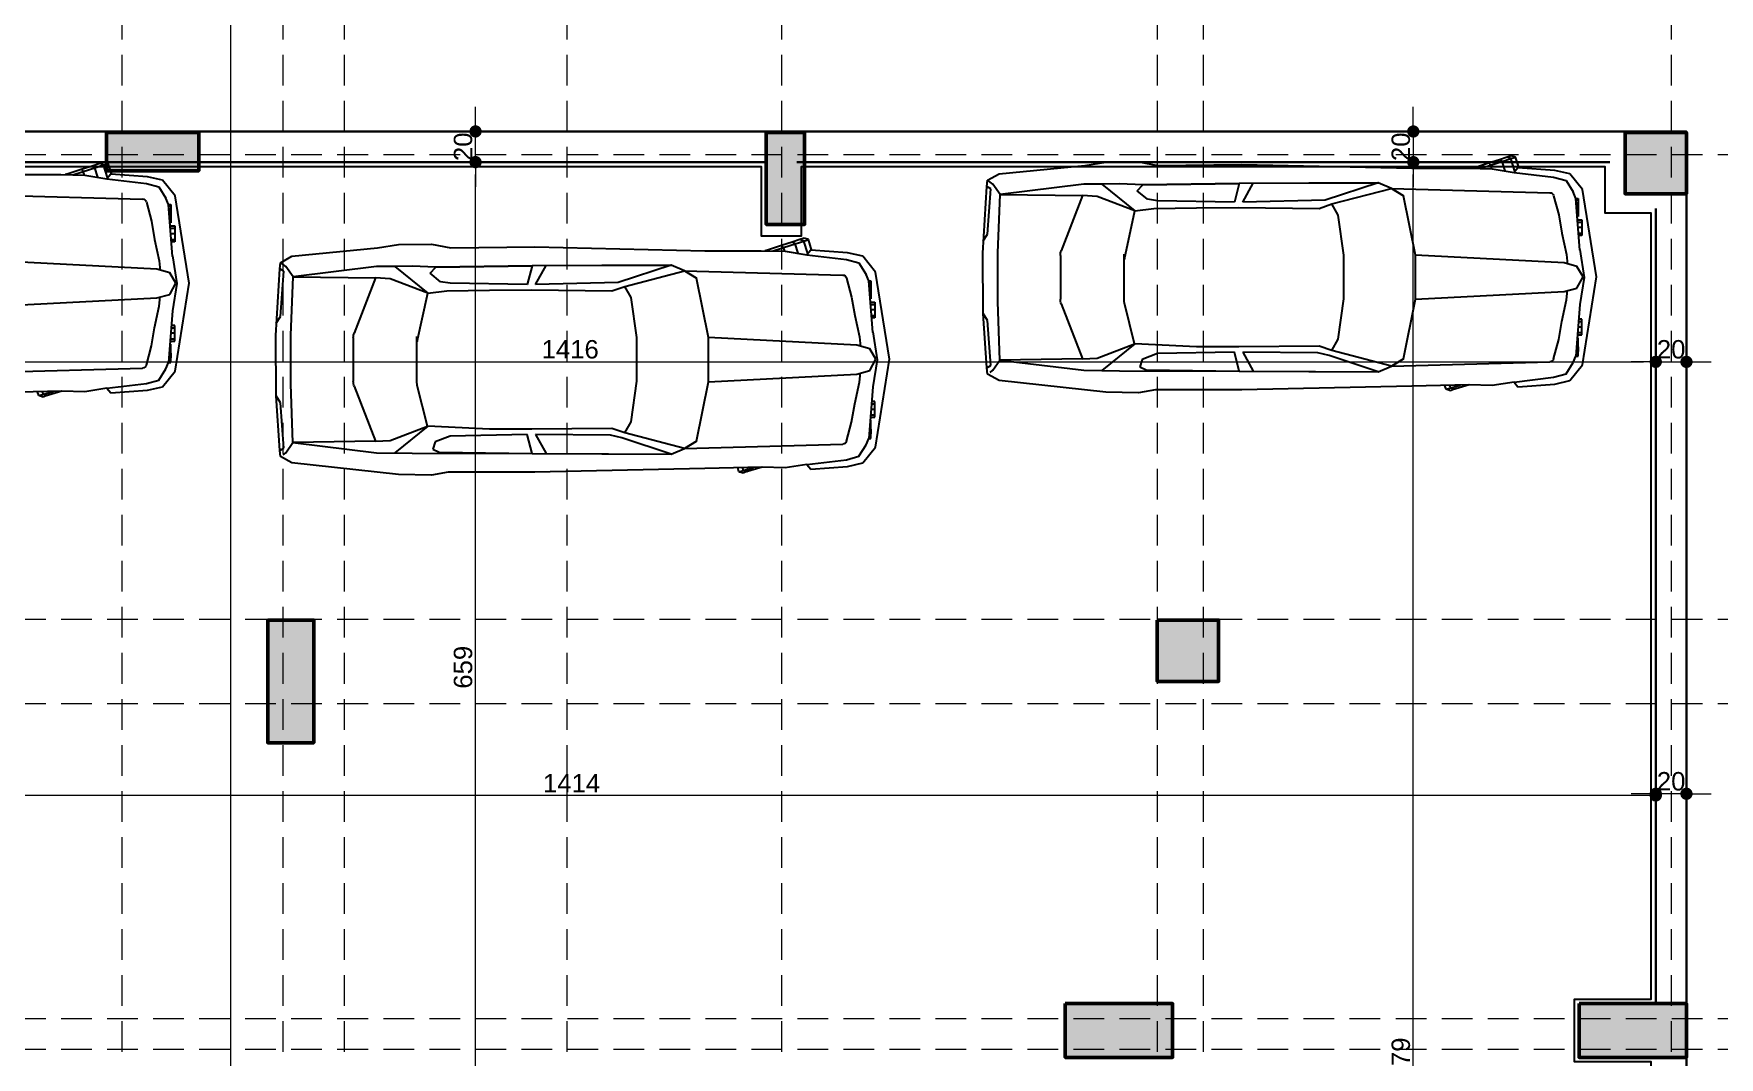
# Model space of a CAD drawing. Header units: millimetres. Extents: x 38129 to 72024, y -56282 to 16512.
# Drawn here: x 43014 to 44113, y -43460 to -42793 of the extents above; entities that cross this region are included whole.
import ezdxf

# ---------------------------------------------------------------- set-up
doc = ezdxf.new("R2010")
doc.units = ezdxf.units.MM
doc.linetypes.add('HIDDEN', pattern=[0.375, 0.25, -0.125])
for name, color, linetype, lineweight in [('AKS', 55, 'HIDDEN', 0), ('ARABA', 167, 'Continuous', 25), ('COLUMN4', 3, 'Continuous', 50), ('DIŞÖLÇÜ', 37, 'Continuous', 0), ('DUVAR', 255, 'Continuous', 30), ('pencere+KAPI', 1, 'Continuous', 0), ('TARAMA', 252, 'Continuous', 0), ('ölçü İÇ', 31, 'Continuous', 0)]:
    doc.layers.add(name, color=color, linetype=linetype, lineweight=lineweight)
doc.layers.add('sıva', color=41, linetype='Continuous')
doc.styles.add('icdisolcu_yazi', font='arial.ttf')
doc.dimstyles.new('İç Ölçü', dxfattribs={"dimtxt": 12, "dimasz": 8, "dimexe": 5, "dimexo": 0, "dimgap": 2, "dimtad": 1, "dimdec": 0, "dimzin": 12, "dimdsep": 46, "dimtxsty": 'icdisolcu_yazi', "dimblk": 'DOT', "dimcen": 8, "dimdle": 5, "dimclrd": 256, "dimclre": 256, "dimclrt": 7, "dimadec": 0, "dimazin": 3, "dimtfac": 1, "dimtdec": 0, "dimtix": 1, "dimtmove": 2, "dimatfit": 3, "dimldrblk": 'DOT', "dimfxl": 0, "dimtolj": 1, "dimtzin": 0, "dimlwd": -1, "dimlwe": -1, "dimarcsym": 0})

# ---------------------------------------------------------------- blocks, each defined once
blk = doc.blocks.new('ARABA PLAN2')
at = {"layer": 'ARABA'}
for p, q in [((-383.6, 66.6), (-390.9, 62.5)), ((-315.1, 74.1), (-383.6, 66.6)), ((-294, 74.4), (-315.1, 74.1)), ((-283.2, 72.6), (-294, 74.4)), ((-227.6, 72.6), (-283.2, 72.6)), ((-118.5, 70.2), (-227.6, 72.6)), ((-81.7, 69.3), (-118.5, 70.2)), ((-96.6, 72.2), (-97.3, 69.8)), ((-93.8, 73.1), (-96.6, 72.2)), ((-96.6, 72.2), (-87.4, 69.5)), ((-93.6, 71.3), (-94.3, 69.6)), ((-92.5, 72.6), (-93.8, 73.1)), ((-91.1, 72.2), (-93.6, 71.3)), ((-93.6, 71.3), (-93.6, 71.3)), ((-81.7, 69.3), (-92.5, 72.6)), ((-66.9, 69.8), (-81.7, 69.3)), ((-52.9, 67.5), (-66.9, 69.8)), ((-52.9, 67.5), (-50.4, 70.5)), ((-52.9, 67.5), (-27.5, 64.5)), ((-50.4, 70.5), (-26.8, 68.8)), ((-26.8, 68.8), (-17.1, 66.6)), ((-17.1, 66.6), (-8.9, 56.5)), ((-391.4, 58.5), (-393.8, 23.6)), ((-390.9, 62.5), (-391.4, 58.5)), ((-391.4, 58.5), (-388.8, 57)), ((-388.8, 57), (-390.9, 28)), ((-389.2, 61.3), (-387.6, 60)), ((-387.6, 60), (-383, 53.4)), ((-383, 53.4), (-329.2, 60)), ((-329.2, 60), (-306.3, 60.3)), ((-296.3, 42.9), (-317.6, 60.1)), ((-306.3, 60.3), (-229.1, 60.6)), ((-293.1, 57.7), (-289.1, 59.7)), ((-291.6, 53), (-293.1, 57.7)), ((-289.1, 59.7), (-229.3, 60.5)), ((-229.3, 60.5), (-232.5, 48.4)), ((-229.1, 60.6), (-140.1, 60.9)), ((-227.1, 48.4), (-220.4, 60.6)), ((-220.4, 60.6), (-140.1, 60.9)), ((-140.1, 60.9), (-171.7, 50.5)), ((-131.6, 57.3), (-169.8, 47.3)), ((-140.1, 60.9), (-131.6, 57.3)), ((-131.6, 57.3), (-123.9, 52.6)), ((-123.9, 52.6), (-131.6, 57.3)), ((-131.6, 57.3), (-29.9, 54.5)), ((-27.5, 64.5), (-19.5, 62.3)), ((-19.5, 62.3), (-14.9, 55)), ((-14.9, 55), (-13.2, 50.9)), ((-8.9, 56.5), (0, 0)), ((-383, 53.4), (-384.3, 16)), ((-330, 52.7), (-383, 53.4)), ((-343.6, 17.3), (-330, 52.7)), ((-330, 52.7), (-320.5, 52.2)), ((-320.5, 52.2), (-296.6, 42.9)), ((-256.8, 44.9), (-296.3, 42.9)), ((-281.9, 49.3), (-291.6, 53)), ((-232.5, 48.4), (-281.9, 49.3)), ((-229.6, 45), (-256.8, 44.9)), ((-178.1, 44.4), (-229.6, 45)), ((-179, 48.8), (-227.1, 48.4)), ((-171.7, 50.5), (-179, 48.8)), ((-169.8, 47.3), (-178.1, 44.4)), ((-169.8, 47.3), (-165.8, 40.1)), ((-123.9, 52.6), (-116.1, 14.4)), ((-27.5, 52.6), (-24.2, 40.3)), ((-10.7, 17.7), (-13.2, 50.9)), ((-13.2, 50.9), (-11.8, 50.9)), ((-13.1, 49.9), (-11.8, 49.9)), ((-11.8, 47.9), (-12.9, 47.9)), ((-12.7, 45), (-11.8, 45)), ((-11.8, 50.9), (-11.8, 49.9)), ((-11.8, 49.9), (-11.8, 39.2)), ((-11.8, 45), (-11.8, 47.9)), ((-11.8, 45), (-11.8, 45)), ((-296.6, 42.9), (-303.1, 16.9)), ((-165.8, 40.1), (-162.1, 14.1)), ((-24.2, 40.3), (-22.2, 28.6)), ((-12.5, 42.2), (-11.7, 42.2)), ((-11.7, 39.8), (-12.3, 39.8)), ((-11.8, 39.2), (-12.3, 39.2)), ((-12.1, 37.2), (-9.3, 37.2)), ((-12, 35.7), (-9.3, 35.7)), ((-9.3, 37.2), (-9.3, 27.1)), ((-393.8, 23.6), (-394, -15.3)), ((-390.9, 28), (-393.8, 23.6)), ((-22.2, 28.6), (-19.2, 14.8)), ((-9.3, 32.2), (-11.8, 32.2)), ((-11.5, 28.6), (-9.3, 28.6)), ((-9.3, 27.1), (-11.4, 27.1)), ((-384.3, 16), (-384.3, -15.5)), ((-344.2, -13.8), (-344.2, 14.3)), ((-303.3, 15.1), (-303.3, -14.6)), ((-162.1, 14.1), (-162.1, -14)), ((-116.1, 14.4), (-116.1, -13.9)), ((-116.1, 14.4), (-20.8, 9.5)), ((-19.2, 14.8), (-18.8, 10.6)), ((-7.9, 0.3), (-10.7, 17.7)), ((-20.8, 9.5), (-12.5, 7.2)), ((-18.8, 10.6), (-18.8, 8.9)), ((-12.5, 7.2), (-8.6, 0)), ((-8.6, 0), (-12.5, -6.7)), ((-10.7, -17.5), (-7.9, 0.3)), ((0, 0), (-8.9, -56)), ((-20.8, -9), (-116.1, -13.9)), ((-12.5, -6.7), (-20.8, -9)), ((-19.2, -14.3), (-18.8, -10.1)), ((-18.8, -10.1), (-18.8, -8.4)), ((-394, -15.3), (-391.4, -58.1)), ((-384.3, -15.5), (-382.9, -52.9)), ((-330, -52.2), (-343.6, -16.8)), ((-303.1, -11.4), (-296.3, -42.4)), ((-162.1, -14), (-165.8, -39.6)), ((-116.1, -13.9), (-123.9, -52.1)), ((-22.2, -28.1), (-19.2, -14.3)), ((-10.7, -17.2), (-13.2, -50.4)), ((-393.8, -23.1), (-390.9, -27.5)), ((-390.9, -27.5), (-388.8, -56.5)), ((-24.2, -39.8), (-22.2, -28.1)), ((-9.3, -31.7), (-11.8, -31.7)), ((-11.5, -28.1), (-9.3, -28.1)), ((-9.3, -26.6), (-11.4, -26.6)), ((-9.3, -36.7), (-9.3, -26.6)), ((-296.3, -42.4), (-320.5, -51.7)), ((-317.6, -59.6), (-296.3, -42.4)), ((-296.3, -42.4), (-284.1, -44)), ((-165.8, -39.6), (-169.8, -46.8)), ((-27.5, -52.1), (-24.2, -39.8)), ((-12.5, -41.7), (-11.7, -41.7)), ((-11.8, -38.7), (-12.3, -38.7)), ((-11.7, -39.3), (-12.3, -39.3)), ((-12.1, -36.7), (-9.3, -36.7)), ((-12, -35.2), (-9.3, -35.2)), ((-11.8, -49.4), (-11.8, -38.7)), ((-382.9, -52.9), (-387.6, -59.5)), ((-382.9, -52.9), (-330, -52.2)), ((-329.2, -59.5), (-382.9, -52.9)), ((-320.5, -51.7), (-330, -52.2)), ((-288.2, -49.8), (-294.9, -55.2)), ((-281.9, -48.8), (-288.2, -49.8)), ((-284.1, -44), (-256.8, -44.4)), ((-232.5, -47.9), (-281.9, -48.8)), ((-256.8, -44.4), (-229.6, -44.5)), ((-229.3, -60), (-232.5, -47.9)), ((-229.6, -44.5), (-178.1, -43.9)), ((-227.1, -47.9), (-220.4, -60.1)), ((-174.2, -49.3), (-227.1, -47.9)), ((-178.1, -43.9), (-169.8, -46.8)), ((-140.1, -60.4), (-174.2, -49.3)), ((-169.8, -46.8), (-131.6, -56.8)), ((-123.9, -52.1), (-131.6, -56.8)), ((-131.6, -56.8), (-123.9, -52.1)), ((-131.6, -56.8), (-29.9, -54)), ((-13.2, -50.4), (-14.9, -54.5)), ((-13.2, -50.4), (-11.8, -50.4)), ((-13.1, -49.4), (-11.8, -49.4)), ((-11.8, -47.4), (-12.9, -47.4)), ((-12.7, -44.5), (-11.8, -44.5)), ((-11.8, -44.5), (-11.8, -47.4)), ((-11.8, -44.5), (-11.8, -44.5)), ((-11.8, -50.4), (-11.8, -49.4)), ((-388.8, -56.5), (-391.4, -58.1)), ((-391.4, -58.1), (-390.9, -62)), ((-389.2, -60.8), (-390.9, -62)), ((-390.9, -62), (-383.6, -66.1)), ((-387.6, -59.5), (-389.2, -60.8)), ((-317.6, -59.6), (-329.2, -59.5)), ((-306.3, -59.8), (-317.6, -59.6)), ((-291.2, -59.1), (-306.3, -59.8)), ((-294.9, -55.2), (-291.2, -59.1)), ((-229.3, -60), (-291.2, -59.1)), ((-291.2, -59.1), (-229.3, -60)), ((-140.1, -60.4), (-229.3, -60)), ((-220.4, -60.1), (-140.1, -60.4)), ((-131.6, -56.8), (-140.1, -60.4)), ((-52.9, -67), (-27.5, -64)), ((-27.5, -64), (-19.5, -61.8)), ((-19.5, -61.8), (-14.9, -54.5)), ((-8.9, -56), (-17.1, -66.1)), ((-383.6, -66.1), (-328.6, -71.6)), ((-328.6, -71.6), (-315.1, -73.6)), ((-315.1, -73.6), (-294, -73.9)), ((-294, -73.9), (-281.6, -71.6)), ((-281.6, -71.6), (-227.6, -72.1)), ((-227.6, -72.1), (-118.5, -69.7)), ((-118.5, -69.7), (-82.3, -69.7)), ((-82.3, -69.7), (-66.9, -69.3)), ((-77, -70.5), (-79.7, -69.7)), ((-69.3, -73), (-77, -70.5)), ((-74.6, -69.5), (-68, -71.7)), ((-62.3, -75.2), (-69.3, -73)), ((-68, -71.7), (-69.2, -73)), ((-67.2, -69.4), (-68, -71.7)), ((-68, -71.7), (-60.5, -74.1)), ((-66.9, -69.3), (-52.9, -67)), ((-60.5, -74.1), (-62.5, -75.2)), ((-57.4, -76.8), (-62.3, -75.2)), ((-58.6, -68.1), (-60.5, -74.1)), ((-60.5, -74.1), (-54.9, -75.9)), ((-52.4, -67.9), (-54.9, -75.9)), ((-50.4, -70), (-52.9, -67)), ((-49.7, -69.7), (-51.9, -76.8)), ((-26.8, -68.3), (-50.4, -70)), ((-17.1, -66.1), (-26.8, -68.3)), ((-54.9, -75.9), (-57.4, -76.8)), ((-54.7, -77.7), (-57.4, -76.8)), ((-54.9, -75.9), (-51.9, -76.8)), ((-51.9, -76.8), (-54.7, -77.7))]:
    blk.add_line(p, q, dxfattribs=at)
for centre, radius, start, end in [((-30, 52), 2.55, 14.836, 88.4014), ((-335.7, 14.3), 8.5, 158.9292, 180), ((-294.8, 15.1), 8.5, 168.1297, 180), ((-335.7, -13.8), 8.5, 180, 201.0708), ((-328.8, -11.4), 25.7, 352.9, 0.0069), ((-30, -51.5), 2.55, 271.5986, 345.164)]:
    blk.add_arc(centre, radius, start, end, dxfattribs=at)
blk = doc.blocks.new('_Dot')
at = {"color": 0, "lineweight": -2}
blk.add_line((-0.5, 0), (-1, 0), dxfattribs=at)
at = {"color": 0, "lineweight": 30, "const_width": 0.5}
blk.add_lwpolyline([(-0.25, 0, 1), (0.25, 0, 1)], format="xyb", close=True, dxfattribs=at)
blk = doc.blocks.new('*D710')
at = {"layer": 'Defpoints', "color": 0, "lineweight": 120, "transparency": 16777216}
for p in [(42656, -42995.1), (44071.6, -43006.7), (44071.6, -43006.7)]:
    blk.add_point(p, dxfattribs=at)
at = {"layer": 'ölçü İÇ', "transparency": 16777216}
for p, q in [((42656, -43001.7), (42656, -43011.7)), ((44071.6, -43006.7), (44071.6, -43011.7))]:
    blk.add_line(p, q, dxfattribs=at)
at = {"layer": 'ölçü İÇ', "linetype": 'Continuous', "transparency": 16777216}
blk.add_line((42664, -43006.7), (44063.6, -43006.7), dxfattribs=at)
at = {"layer": 'ölçü İÇ', "transparency": 16777216, "xscale": 8, "yscale": 8, "zscale": 8, "rotation": 180}
blk.add_blockref('_Dot', (42656, -43006.7), dxfattribs=at)
at = {"layer": 'ölçü İÇ', "transparency": 16777216, "xscale": 8, "yscale": 8, "zscale": 8}
blk.add_blockref('_Dot', (44071.6, -43006.7), dxfattribs=at)
at = {"layer": 'ölçü İÇ', "color": 7, "transparency": 16777216, "insert": (43363.8, -42998.6), "char_height": 12, "attachment_point": 5, "style": 'icdisolcu_yazi'}
blk.add_mtext('\\A1;1416', dxfattribs=at)
blk = doc.blocks.new('*D711')
at = {"layer": 'Defpoints', "color": 0, "lineweight": 120, "transparency": 16777216}
for p in [(44071.6, -43006.7), (44091.6, -43002.4), (44091.6, -43006.7)]:
    blk.add_point(p, dxfattribs=at)
at = {"layer": 'ölçü İÇ', "linetype": 'Continuous', "transparency": 16777216}
for p, q in [((44063.6, -43006.7), (44055.6, -43006.7)), ((44071.6, -43006.7), (44091.6, -43006.7)), ((44099.6, -43006.7), (44107.6, -43006.7))]:
    blk.add_line(p, q, dxfattribs=at)
at = {"layer": 'ölçü İÇ', "transparency": 16777216}
for p, q in [((44071.6, -43006.7), (44071.6, -43011.7)), ((44091.6, -43002.4), (44091.6, -43011.7))]:
    blk.add_line(p, q, dxfattribs=at)
at = {"layer": 'ölçü İÇ', "transparency": 16777216, "xscale": 8, "yscale": 8, "zscale": 8}
blk.add_blockref('_Dot', (44071.6, -43006.7), dxfattribs=at)
at = {"layer": 'ölçü İÇ', "transparency": 16777216, "xscale": 8, "yscale": 8, "zscale": 8, "rotation": 180}
blk.add_blockref('_Dot', (44091.6, -43006.7), dxfattribs=at)
at = {"layer": 'ölçü İÇ', "color": 7, "transparency": 16777216, "insert": (44081.6, -42998.6), "char_height": 12, "attachment_point": 5, "style": 'icdisolcu_yazi'}
blk.add_mtext('\\A1;20', dxfattribs=at)
blk = doc.blocks.new('*D712')
at = {"layer": 'Defpoints', "color": 0, "lineweight": 120, "transparency": 16777216}
for p in [(43913.5, -42856.5), (43913.5, -42876.5), (43913.5, -42876.5)]:
    blk.add_point(p, dxfattribs=at)
at = {"layer": 'ölçü İÇ', "linetype": 'Continuous', "transparency": 16777216}
for p, q in [((43913.5, -42848.5), (43913.5, -42840.5)), ((43913.5, -42856.5), (43913.5, -42876.5)), ((43913.5, -42884.5), (43913.5, -42892.5))]:
    blk.add_line(p, q, dxfattribs=at)
at = {"layer": 'ölçü İÇ', "transparency": 16777216}
for p, q in [((43913.5, -42856.5), (43918.5, -42856.5)), ((43913.5, -42876.5), (43918.5, -42876.5))]:
    blk.add_line(p, q, dxfattribs=at)
at = {"layer": 'ölçü İÇ', "transparency": 16777216, "xscale": 8, "yscale": 8, "zscale": 8}
for p, rotation in [((43913.5, -42856.5), 270), ((43913.5, -42876.5), 90)]:
    blk.add_blockref('_Dot', p, dxfattribs=dict(at, rotation=rotation))
at = {"layer": 'ölçü İÇ', "color": 7, "transparency": 16777216, "insert": (43905.4, -42866.5), "char_height": 12, "attachment_point": 5, "rotation": 90, "style": 'icdisolcu_yazi'}
blk.add_mtext('\\A1;20', dxfattribs=at)
blk = doc.blocks.new('*D720')
at = {"layer": 'Defpoints', "color": 0, "lineweight": 120, "transparency": 16777216}
for p in [(43302.1, -42876.5), (43302.1, -42876.5), (43302.1, -43535.1)]:
    blk.add_point(p, dxfattribs=at)
at = {"layer": 'ölçü İÇ', "transparency": 16777216}
for p, q in [((43302.1, -42876.5), (43307.1, -42876.5)), ((43302.1, -43535.1), (43297.1, -43535.1))]:
    blk.add_line(p, q, dxfattribs=at)
at = {"layer": 'ölçü İÇ', "linetype": 'Continuous', "transparency": 16777216}
blk.add_line((43302.1, -43527.1), (43302.1, -42884.5), dxfattribs=at)
at = {"layer": 'ölçü İÇ', "transparency": 16777216, "xscale": 8, "yscale": 8, "zscale": 8}
for p, rotation in [((43302.1, -42876.5), 90), ((43302.1, -43535.1), 270)]:
    blk.add_blockref('_Dot', p, dxfattribs=dict(at, rotation=rotation))
at = {"layer": 'ölçü İÇ', "color": 7, "transparency": 16777216, "insert": (43294, -43205.8), "char_height": 12, "attachment_point": 5, "rotation": 90, "style": 'icdisolcu_yazi'}
blk.add_mtext('\\A1;659', dxfattribs=at)
blk = doc.blocks.new('*D721')
at = {"layer": 'Defpoints', "color": 0, "lineweight": 120, "transparency": 16777216}
for p in [(43302.1, -42856.5), (43302.1, -42856.5), (43302.1, -42876.5)]:
    blk.add_point(p, dxfattribs=at)
at = {"layer": 'ölçü İÇ', "linetype": 'Continuous', "transparency": 16777216}
for p, q in [((43302.1, -42848.5), (43302.1, -42840.5)), ((43302.1, -42876.5), (43302.1, -42856.5)), ((43302.1, -42884.5), (43302.1, -42892.5))]:
    blk.add_line(p, q, dxfattribs=at)
at = {"layer": 'ölçü İÇ', "transparency": 16777216}
for p, q in [((43302.1, -42856.5), (43307.1, -42856.5)), ((43302.1, -42876.5), (43307.1, -42876.5))]:
    blk.add_line(p, q, dxfattribs=at)
at = {"layer": 'ölçü İÇ', "transparency": 16777216, "xscale": 8, "yscale": 8, "zscale": 8}
for p, rotation in [((43302.1, -42856.5), 270), ((43302.1, -42876.5), 90)]:
    blk.add_blockref('_Dot', p, dxfattribs=dict(at, rotation=rotation))
at = {"layer": 'ölçü İÇ', "color": 7, "transparency": 16777216, "insert": (43294, -42866.5), "char_height": 12, "attachment_point": 5, "rotation": 90, "style": 'icdisolcu_yazi'}
blk.add_mtext('\\A1;20', dxfattribs=at)
blk = doc.blocks.new('*D724')
at = {"layer": 'Defpoints', "color": 0, "lineweight": 120, "transparency": 16777216}
for p in [(44071.6, -43288.3), (44091.6, -43300.3), (44071.6, -43309.9)]:
    blk.add_point(p, dxfattribs=at)
at = {"layer": 'ölçü İÇ', "transparency": 16777216}
for p, q in [((44071.6, -43293.3), (44071.6, -43283.3)), ((44091.6, -43293.3), (44091.6, -43283.3))]:
    blk.add_line(p, q, dxfattribs=at)
at = {"layer": 'ölçü İÇ', "linetype": 'Continuous', "transparency": 16777216}
for p, q in [((44063.6, -43288.3), (44055.6, -43288.3)), ((44091.6, -43288.3), (44071.6, -43288.3)), ((44099.6, -43288.3), (44107.6, -43288.3))]:
    blk.add_line(p, q, dxfattribs=at)
at = {"layer": 'ölçü İÇ', "transparency": 16777216, "xscale": 8, "yscale": 8, "zscale": 8}
blk.add_blockref('_Dot', (44071.6, -43288.3), dxfattribs=at)
at = {"layer": 'ölçü İÇ', "transparency": 16777216, "xscale": 8, "yscale": 8, "zscale": 8, "rotation": 180}
blk.add_blockref('_Dot', (44091.6, -43288.3), dxfattribs=at)
at = {"layer": 'ölçü İÇ', "color": 7, "transparency": 16777216, "insert": (44081.6, -43280.2), "char_height": 12, "attachment_point": 5, "style": 'icdisolcu_yazi'}
blk.add_mtext('\\A1;20', dxfattribs=at)
blk = doc.blocks.new('*D725')
at = {"layer": 'Defpoints', "color": 0, "lineweight": 120, "transparency": 16777216}
for p in [(42657.8, -43286.6), (42657.8, -43289.4), (44071.6, -43289.4)]:
    blk.add_point(p, dxfattribs=at)
at = {"layer": 'ölçü İÇ', "transparency": 16777216}
for p, q in [((42657.8, -43286.6), (42657.8, -43294.4)), ((44071.6, -43289.4), (44071.6, -43294.4))]:
    blk.add_line(p, q, dxfattribs=at)
at = {"layer": 'ölçü İÇ', "linetype": 'Continuous', "transparency": 16777216}
blk.add_line((44063.6, -43289.4), (42665.8, -43289.4), dxfattribs=at)
at = {"layer": 'ölçü İÇ', "transparency": 16777216, "xscale": 8, "yscale": 8, "zscale": 8, "rotation": 180}
blk.add_blockref('_Dot', (42657.8, -43289.4), dxfattribs=at)
at = {"layer": 'ölçü İÇ', "transparency": 16777216, "xscale": 8, "yscale": 8, "zscale": 8}
blk.add_blockref('_Dot', (44071.6, -43289.4), dxfattribs=at)
at = {"layer": 'ölçü İÇ', "color": 7, "transparency": 16777216, "insert": (43364.7, -43281.4), "char_height": 12, "attachment_point": 5, "style": 'icdisolcu_yazi'}
blk.add_mtext('\\A1;1414', dxfattribs=at)
blk = doc.blocks.new('rewtertwe')
at = {"layer": 'TARAMA', "lineweight": -3}
h = blk.add_hatch(dxfattribs=at)
h.set_pattern_fill('ANSI33', color=256, scale=2.5, style=0)
h.set_pattern_definition([(45, (-581316.523, -211139.459), (-11.22532015, 11.22532015), []), (45, (-581305.298, -211139.459), (-11.22532015, 11.22532015), [7.9375, -3.96875])])
h.paths.add_polyline_path([(-100.1, -370.8), (-100.1, -810.8), (209.9, -810.8), (209.9, -785.8), (-75.1, -785.8), (-75.1, -395.8), (209.9, -395.8), (209.9, -370.8)])
h.paths.add_polyline_path([(854.8, -1722.2), (914.8, -1722), (914.9, -1747), (854.9, -1747.2)])
h.paths.add_polyline_path([(534.8, -1723.4), (594.8, -1723.2), (594.9, -1748.2), (534.9, -1748.4)])
h.paths.add_polyline_path([(44.8, -1725.1), (104.8, -1724.9), (104.9, -1749.9), (44.9, -1750.1)])
h.paths.add_polyline_path([(-445.1, -1726.8), (-385.1, -1726.6), (-385, -1751.6), (-445, -1751.8)])
h.paths.add_polyline_path([(-868, -1728.3), (-808, -1728.1), (-807.9, -1753.1), (-867.9, -1753.3)])
h.paths.add_polyline_path([(-1153.7, -1729.3), (-1093.7, -1729.1), (-1093.6, -1754.1), (-1153.6, -1754.3)])
h.paths.add_polyline_path([(875, -1405.8), (915, -1405.8), (915, -1445.8), (875, -1445.8)])
h.paths.add_polyline_path([(534.9, -1420.8), (594.9, -1420.8), (594.9, -1445.8), (534.9, -1445.8)])
h.paths.add_polyline_path([(44.9, -1385.8), (69.9, -1385.8), (69.9, -1445.8), (44.9, -1445.8)])
h.paths.add_polyline_path([(-445.1, -1420.8), (-385.1, -1420.8), (-385.1, -1445.8), (-445.1, -1445.8)])
h.paths.add_polyline_path([(-868, -1385.8), (-843, -1385.8), (-843, -1445.8), (-868, -1445.8)])
h.paths.add_polyline_path([(-1155.3, -1385.8), (-1130.3, -1385.7), (-1130.1, -1445.7), (-1155.1, -1445.8)])
h.paths.add_polyline_path([(554.9, -1060.8), (594.9, -1060.8), (594.9, -1100.8), (554.9, -1100.8)])
h.paths.add_polyline_path([(44.9, -1040.8), (74.9, -1040.8), (74.9, -1100.8), (44.9, -1100.8)])
h.paths.add_polyline_path([(-445.1, -1040.8), (-415.1, -1040.8), (-415.1, -1100.8), (-445.1, -1100.8)])
h.paths.add_polyline_path([(859.9, -885.8), (929.9, -885.8), (929.9, -920.8), (859.9, -920.8)])
h.paths.add_polyline_path([(524.9, -885.8), (594.9, -885.8), (594.9, -920.8), (524.9, -920.8)])
h.paths.add_polyline_path([(-520.1, -870.8), (-390.1, -870.8), (-390.1, -900.8), (-520.1, -900.8)])
h.paths.add_polyline_path([(-868, -750.8), (-843, -750.8), (-843, -810.8), (-868, -810.8)])
h.paths.add_polyline_path([(-1158.3, -750.8), (-1133.3, -750.7), (-1133, -810.7), (-1158, -810.8)])
h.paths.add_polyline_path([(-460.1, -465.8), (-400.1, -465.8), (-400.1, -495.8), (-460.1, -495.8)])
h.paths.add_polyline_path([(859.9, -263.3), (929.9, -263.3), (929.9, -298.3), (859.9, -298.3)])
h.paths.add_polyline_path([(524.9, -263.3), (594.9, -263.3), (594.9, -298.3), (524.9, -298.3)])
h.paths.add_polyline_path([(-100.1, -185.8), (209.9, -185.8), (209.9, -210.8), (-100.1, -210.8)])
h.paths.add_polyline_path([(-460.1, -65.8), (-400.1, -65.8), (-400.1, -95.8), (-460.1, -95.8)])
h.paths.add_polyline_path([(-868, -40.8), (-843, -40.8), (-843, -100.8), (-868, -100.8)])
h.paths.add_polyline_path([(-1161.6, -40.8), (-1136.6, -40.7), (-1136.4, -100.7), (-1161.4, -100.8)])
h.paths.add_polyline_path([(-100.1, 249.2), (209.9, 249.2), (209.9, 224.2), (-100.1, 224.2)])
h.paths.add_polyline_path([(859.9, 359.2), (929.9, 359.2), (929.9, 324.2), (859.9, 324.2)])
h.paths.add_polyline_path([(524.9, 359.2), (594.9, 359.2), (594.9, 324.2), (524.9, 324.2)])
h.paths.add_polyline_path([(-520.1, 339.2), (-390.1, 339.2), (-390.1, 309.2), (-520.1, 309.2)])
h.paths.add_polyline_path([(-868, 364.2), (-843, 364.2), (-843, 304.2), (-868, 304.2)])
h.paths.add_polyline_path([(-1163.5, 364.1), (-1138.5, 364.2), (-1138.3, 304.2), (-1163.3, 304.1)])
h.paths.add_polyline_path([(-415.1, 564.2), (-385.1, 564.2), (-385.1, 504.2), (-415.1, 504.2)])
h.paths.add_polyline_path([(584.9, 609.3), (624.9, 609.3), (624.9, 569.3), (584.9, 569.3)])
h.paths.add_polyline_path([(4.9, 609.3), (34.9, 609.3), (34.9, 529.3), (4.9, 529.3)])
h.paths.add_polyline_path([(889.9, 927.2), (929.9, 927.2), (929.9, 887.2), (889.9, 887.2)])
h.paths.add_polyline_path([(329.9, 927.2), (354.9, 927.2), (354.9, 867.2), (329.9, 867.2)])
h.paths.add_polyline_path([(-100.1, 927.2), (-40.1, 927.2), (-40.1, 902.2), (-100.1, 902.2)])
h.paths.add_polyline_path([(-520.1, 927.2), (-495.1, 927.2), (-495.1, 867.2), (-520.1, 867.2)])
h.paths.add_polyline_path([(-868, 927.2), (-843, 927.2), (-843, 867.2), (-868, 867.2)])
h.paths.add_polyline_path([(-1166.2, 927.1), (-1141.2, 927.2), (-1140.9, 867.2), (-1165.9, 867.1)])
at = {"layer": 'COLUMN4', "color": 3}
for points in [[(-100.1, 927.2), (-40.1, 927.2), (-40.1, 902.2), (-100.1, 902.2)], [(329.9, 927.2), (354.9, 927.2), (354.9, 867.2), (329.9, 867.2)], [(889.9, 927.2), (929.9, 927.2), (929.9, 887.2), (889.9, 887.2)], [(4.9, 609.3), (34.9, 609.3), (34.9, 529.3), (4.9, 529.3)], [(584.9, 609.3), (624.9, 609.3), (624.9, 569.3), (584.9, 569.3)], [(524.9, 359.2), (594.9, 359.2), (594.9, 324.2), (524.9, 324.2)], [(859.9, 359.2), (929.9, 359.2), (929.9, 324.2), (859.9, 324.2)]]:
    blk.add_lwpolyline(points, close=True, dxfattribs=at)
blk = doc.blocks.new('*D969')
at = {"layer": 'Defpoints', "color": 0, "lineweight": 120, "transparency": 16777216}
for p in [(43913.5, -42876.5), (43925, -42876.5), (43917.8, -44055.1)]:
    blk.add_point(p, dxfattribs=at)
at = {"layer": 'ölçü İÇ', "transparency": 16777216}
for p, q in [((43918.5, -42876.5), (43908.5, -42876.5)), ((43917.8, -44055.1), (43908.5, -44055.1))]:
    blk.add_line(p, q, dxfattribs=at)
at = {"layer": 'ölçü İÇ', "linetype": 'Continuous', "transparency": 16777216}
blk.add_line((43913.5, -44047.1), (43913.5, -42884.5), dxfattribs=at)
at = {"layer": 'ölçü İÇ', "transparency": 16777216, "xscale": 8, "yscale": 8, "zscale": 8}
for p, rotation in [((43913.5, -42876.5), 90), ((43913.5, -44055.1), 270)]:
    blk.add_blockref('_Dot', p, dxfattribs=dict(at, rotation=rotation))
at = {"layer": 'ölçü İÇ', "color": 7, "transparency": 16777216, "insert": (43905.4, -43465.8), "char_height": 12, "attachment_point": 5, "rotation": 90, "style": 'icdisolcu_yazi'}
blk.add_mtext('\\A1;1179', dxfattribs=at)

msp = doc.modelspace()

# ---------------------------------------------------------------- linework, layer by layer
at = {"layer": 'AKS', "ltscale": 80}
for p, q in [((43071.6, -42566.5), (43071.6, -45757.8)), ((43176.5, -42566.5), (43176.5, -45757.8)), ((43216.5, -42566.5), (43216.5, -45757.8)), ((43361.7, -42566.5), (43361.7, -45757.8)), ((43501.5, -42566.5), (43501.5, -45757.8)), ((43746.5, -42566.5), (43746.5, -45757.8)), ((43776.5, -42566.5), (43776.5, -45757.8)), ((44081.6, -42566.5), (44081.6, -45757.8)), ((44372, -42871.7), (41813.4, -42871.7)), ((44372, -43174.7), (41813.4, -43174.7)), ((44372, -43229.7), (41813.4, -43229.7)), ((44372, -43435), (41813.4, -43435)), ((44372, -43454.9), (41813.4, -43454.9))]:
    msp.add_line(p, q, dxfattribs=at)
at = {"layer": 'DUVAR'}
for p, q in [((42635.2, -42856.5), (44091.6, -42856.5)), ((44091.6, -43425), (44091.6, -42856.7)), ((42655.3, -42876.5), (43491.5, -42876.5)), ((43511.5, -42876.5), (44041.6, -42876.5)), ((44071.6, -43425.1), (44071.6, -42906.7)), ((44091.6, -43445), (44091.6, -43445)), ((44091.6, -44055.1), (44091.6, -43445))]:
    msp.add_line(p, q, dxfattribs=at)
at = {"layer": 'pencere+KAPI', "linetype": 'HIDDEN'}
msp.add_line((43142.3, -42638.3), (43142.3, -45725.2), dxfattribs=at)
at = {"layer": 'sıva'}
msp.add_lwpolyline([(43514.5, -44052.1), (43683.6, -44052.1), (43683.6, -44044.6), (43759.6, -44044.6), (43759.6, -44052.1), (44018.6, -44052.1), (44018.6, -44044.6), (44068.6, -44044.6), (44068.6, -43463.1), (44018.6, -43463.1), (44018.6, -43422.1), (44068.6, -43422.1), (44068.6, -42909.7), (44038.6, -42909.7), (44038.6, -42879.5), (43514.5, -42879.5), (43514.5, -42924.7), (43488.5, -42924.7), (43488.5, -42879.5), (42658.3, -42879.5)], dxfattribs=at)

# ---------------------------------------------------------------- block references
at = {"layer": 'ARABA', "extrusion": (0, 0, -1), "xscale": 1.015379105054307, "yscale": 1.015379105054307, "zscale": -1.015379105054307, "rotation": 180}
for p in [(-43115.4, -42955.4), (-44032.9, -42951.3), (-43571.9, -43005)]:
    msp.add_blockref('ARABA PLAN2', p, dxfattribs=at)
at = {"layer": 'DIŞÖLÇÜ'}
msp.add_blockref('rewtertwe', (43161.7, -43784.3), dxfattribs=at)

# ---------------------------------------------------------------- dimensions: what is measured, and where the dimension line sits
at = {"layer": 'ölçü İÇ'}
for base, p1, p2, picture, middle in [((43302.1, -42856.5), (43302.1, -42876.5), (43302.1, -42856.5), '*D721', (43294, -42866.5)), ((43913.5, -42876.5), (43913.5, -42856.5), (43913.5, -42876.5), '*D712', (43905.4, -42866.5)), ((43302.1, -42876.5), (43302.1, -43535.1), (43302.1, -42876.5), '*D720', (43294, -43205.8)), ((43913.5, -42876.5), (43917.8, -44055.1), (43925, -42876.5), '*D969', (43905.4, -43465.8))]:
    dim = msp.add_linear_dim(base=base, p1=p1, p2=p2, angle=90, dimstyle='İç Ölçü', dxfattribs=at)
    dim.commit()
    dim.dimension.update_dxf_attribs({"geometry": picture, "text_midpoint": middle})
for base, p1, p2, picture, middle in [((44071.6, -43006.7), (42656, -42995.1), (44071.6, -43006.7), '*D710', (43363.8, -42998.6)), ((44091.6, -43006.7), (44071.6, -43006.7), (44091.6, -43002.4), '*D711', (44081.6, -42998.6)), ((42657.8, -43289.4), (44071.6, -43289.4), (42657.8, -43286.6), '*D725', (43364.7, -43281.4)), ((44071.6, -43288.3), (44091.6, -43300.3), (44071.6, -43309.9), '*D724', (44081.6, -43280.2))]:
    dim = msp.add_linear_dim(base=base, p1=p1, p2=p2, dimstyle='İç Ölçü', dxfattribs=at)
    dim.commit()
    dim.dimension.update_dxf_attribs({"geometry": picture, "text_midpoint": middle})

doc.saveas('drawing.dxf')
